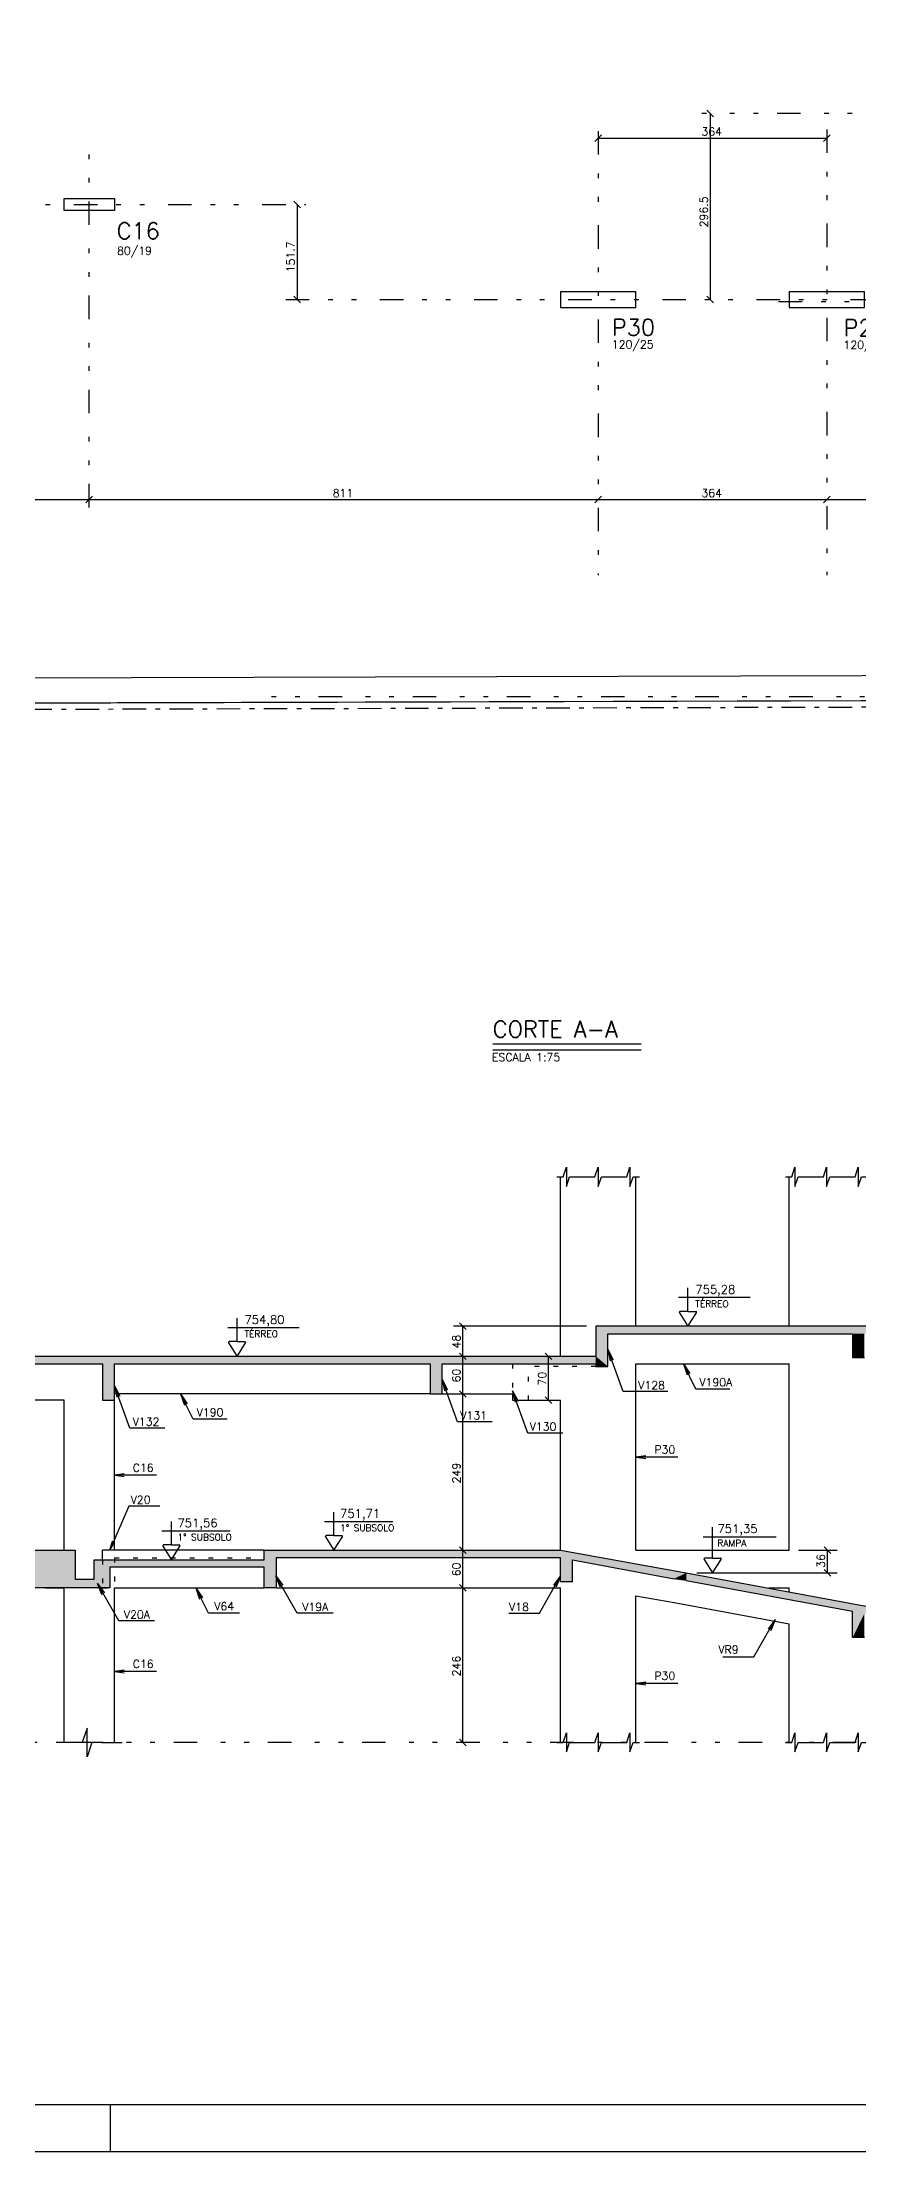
# Model space of a CAD drawing. Extents: x 33964 to 42889, y 0 to 6308.
# Drawn here: x 37020 to 38321, y 0 to 3361 of the extents above; entities that cross this region are included whole.
import ezdxf

# ---------------------------------------------------------------- set-up
doc = ezdxf.new("R2010")
doc.units = 0
doc.header["$LTSCALE"] = 75
doc.header["$MEASUREMENT"] = 0
for name, pattern in [('ESTILO_TQS_0002', [0.4, 0.1, -0.3]), ('ESTILO_TQS_0003', [1, 0.5, -0.2, 0.1, -0.2]), ('ESTILO_TQS_0004', [2, 0.5, -0.4, 0.1, -0.4, 0.1, -0.5])]:
    doc.linetypes.add(name, pattern=pattern)
doc.layers.get('0').update_dxf_attribs({"color": 3, "linetype": 'CONTINUOUS'})
for name, color, linetype in [('1', 2, 'CONTINUOUS'), ('204', 1, 'ESTILO_TQS_0003'), ('205', 1, 'ESTILO_TQS_0004'), ('210', 7, 'ESTILO_TQS_0002'), ('212', 3, 'CONTINUOUS'), ('213', 3, 'CONTINUOUS'), ('216', 3, 'CONTINUOUS'), ('220', 5, 'CONTINUOUS'), ('221', 1, 'CONTINUOUS'), ('222', 6, 'CONTINUOUS'), ('230', 3, 'CONTINUOUS'), ('231', 1, 'CONTINUOUS'), ('238', 2, 'CONTINUOUS'), ('249', 1, 'CONTINUOUS'), ('250', 1, 'CONTINUOUS'), ('253', 253, 'CONTINUOUS')]:
    doc.layers.add(name, color=color, linetype=linetype)
doc.styles.get("Standard").update_dxf_attribs({"font": 'ROMANS.SHX'})

# ---------------------------------------------------------------- blocks, each defined once
blk = doc.blocks.new('LINCOR', base_point=(162860.39586, 45821.60412))
blk.add_lwpolyline([(162860.39586, 45821.60412), (162860.729194, 45821.60412), (162860.89586, 45822.10412), (162860.89586, 45821.10412), (162861.062527, 45821.60412), (162861.39586, 45821.60412)])

msp = doc.modelspace()

# ---------------------------------------------------------------- linework, layer by layer
for p, q in [((37129.1, 0), (37129.1, 75)), ((42889.1, 0), (33964.1, 0))]:
    msp.add_line(p, q)
at = {"layer": '1'}
for p, q in [((37846.2, 1267.3), (37846.2, 1553.3)), ((37966.2, 1315.3), (37966.2, 1553.3)), ((38210.2, 1315.3), (38210.2, 1553.3)), ((37966.2, 958.3), (37966.2, 1255.3)), ((38210.2, 958.3), (38210.2, 1255.3)), ((37055.2, 958.3), (37055.2, 1197.3)), ((37135.2, 958.3), (37135.2, 1197.3)), ((37846.2, 958.3), (37846.2, 1197.3)), ((37055.2, 652.3), (37055.2, 898.3)), ((37135.2, 652.3), (37135.2, 898.3)), ((37846.2, 652.3), (37846.2, 898.3)), ((37966.2, 652.3), (37966.2, 885.9)), ((38210.2, 892), (38210.2, 898.3)), ((38210.2, 652.3), (38210.2, 841.2))]:
    msp.add_line(p, q, dxfattribs=at)
at = {"layer": '204'}
msp.add_lwpolyline([(35498.2, 2294.2), (40704.2, 2308.2), (40704.2, 3360.9)], dxfattribs=at)
at = {"layer": '205'}
for p, q in [((39428.4, 3247.3), (38071.3, 3247.3)), ((37095.2, 2619.7), (37095.2, 3205.8)), ((37906.2, 3219.3), (37906.2, 2511.7)), ((38270.2, 3222), (38270.2, 2511.7)), ((34820.6, 3102.5), (37440.4, 3102.5)), ((37408.2, 2950.8), (39789.4, 2950.8)), ((38193.5, 2947.8), (39331.1, 2947.8)), ((39898, 2317.8), (37359.8, 2317.8)), ((39367.2, 652.3), (36152.2, 652.3))]:
    msp.add_line(p, q, dxfattribs=at)
at = {"layer": '210'}
for p, q in [((37769.7, 1255.3), (37769.7, 1207.3)), ((37902.2, 1251.3), (37794.7, 1251.3)), ((37794.7, 1197.3), (37794.7, 1251.3)), ((37116.2, 943.3), (37116.2, 898.3)), ((37135.2, 946.3), (37135.2, 898.3)), ((37135.2, 946.3), (37373.7, 946.3)), ((37116.2, 898.3), (37135.2, 898.3))]:
    msp.add_line(p, q, dxfattribs=at)
at = {"layer": '216'}
for p, q in [((38079.2, 3252.6), (38089.8, 3242)), ((37900.9, 3202.9), (37911.5, 3213.5)), ((37900.9, 3202.9), (37911.5, 3213.5)), ((38264.9, 3202.9), (38275.5, 3213.5)), ((37420.9, 3107.8), (37431.5, 3097.2)), ((37420.9, 2956.1), (37431.5, 2945.5)), ((38079.2, 2956.1), (38089.8, 2945.5)), ((37089.9, 2627.1), (37100.5, 2637.7)), ((37900.9, 2627.1), (37911.5, 2637.7)), ((38264.9, 2627.1), (38275.5, 2637.7)), ((37695.5, 1310), (37684.9, 1320.6)), ((37695.5, 1262), (37684.9, 1272.6)), ((37832.2, 1262), (37821.6, 1272.6)), ((37695.5, 1202), (37684.9, 1212.6)), ((37832.2, 1192), (37821.6, 1202.6)), ((37695.5, 953), (37684.9, 963.6)), ((38276.8, 953), (38266.2, 963.6)), ((38276.8, 917), (38266.2, 927.6)), ((37695.5, 893), (37684.9, 903.6)), ((37695.5, 893), (37684.9, 903.6)), ((37695.5, 893), (37684.9, 903.6)), ((37695.5, 647), (37684.9, 657.6))]:
    msp.add_line(p, q, dxfattribs=at)
at = {"layer": '220'}
for p, q in [((36152.2, 2305.9), (40694.2, 2318.2)), ((37902.2, 1315.3), (37902.2, 1267.3)), ((39634.2, 1315.3), (37902.2, 1315.3)), ((37921.2, 1251.3), (37921.2, 1303.3)), ((37921.2, 1303.3), (38311.2, 1303.3)), ((38311.2, 1303.3), (38311.2, 1265.3)), ((37902.2, 1267.3), (36608.3, 1267.3)), ((36608.3, 1255.3), (37116.2, 1255.3)), ((37116.2, 1255.3), (37116.2, 1197.3)), ((37135.2, 1197.3), (37135.2, 1255.3)), ((37135.2, 1255.3), (37638.2, 1255.3)), ((37638.2, 1255.3), (37638.2, 1207.3)), ((37657.2, 1207.3), (37657.2, 1255.3)), ((37657.2, 1255.3), (37902.2, 1255.3)), ((37902.2, 1255.3), (37902.2, 1251.3)), ((37902.2, 1251.3), (37921.2, 1251.3)), ((38311.2, 1265.3), (38330.2, 1265.3)), ((37116.2, 1197.3), (37135.2, 1197.3)), ((37638.2, 1207.3), (37657.2, 1207.3)), ((37007.9, 958.3), (37072.9, 958.3)), ((37072.9, 958.3), (37072.9, 912.3)), ((37102.9, 912.3), (37102.9, 943.3)), ((37102.9, 943.3), (37373.7, 943.3)), ((37373.7, 943.3), (37373.7, 958.3)), ((37373.7, 958.3), (37392.7, 958.3)), ((37392.7, 958.3), (37846.2, 958.3)), ((37846.2, 946.3), (37392.7, 946.3)), ((37392.7, 946.3), (37392.7, 898.3)), ((37846.2, 958.3), (38046.2, 922.3)), ((37846.2, 908.3), (37846.2, 946.3)), ((37865.2, 943.3), (38027.2, 913)), ((37865.2, 908.3), (37865.2, 943.3)), ((37072.9, 912.3), (37102.9, 912.3)), ((37373.7, 931.3), (37127.9, 931.3)), ((37127.9, 931.3), (37127.9, 898.3)), ((37373.7, 898.3), (37373.7, 931.3)), ((37865.2, 908.3), (37846.2, 908.3)), ((38046.2, 910.1), (38027.2, 913)), ((38027.2, 913), (38027.2, 913)), ((38046.2, 922.3), (39087.2, 730.3)), ((38046.2, 910.1), (38311.2, 861.2)), ((38046.2, 910.1), (38046.2, 910.1)), ((37026.9, 898.3), (37007.9, 898.3)), ((37127.9, 898.3), (37025.5, 898.3)), ((37392.7, 898.3), (37373.7, 898.3)), ((38311.2, 819.1), (38311.2, 861.2)), ((38330.2, 819.1), (38311.2, 819.1))]:
    msp.add_line(p, q, dxfattribs=at)
for points in [[(35503.2, 2761.9), (35503.2, 2490.9), (36192.2, 2490.9), (36192.2, 2346), (40654.2, 2358.1), (40654.2, 3360.9)], [(40694.2, 3360.9), (40694.2, 2318.2), (36152.2, 2305.9), (36152.2, 2451)]]:
    msp.add_lwpolyline(points, dxfattribs=at)
at = {"layer": '221'}
for p, q in [((37738, 1755.4), (37974.2, 1755.4)), ((37158.2, 1028.5), (37127.9, 958.3)), ((37207.7, 1028.5), (37158.2, 1028.5)), ((37127.9, 958.3), (37132, 972.7)), ((37132, 972.7), (37127.9, 958.3)), ((37127.9, 958.3), (37135.6, 971.2)), ((37068.8, 652.3), (37045.8, 652.3)), ((37114.5, 652.3), (37147.7, 652.3))]:
    msp.add_line(p, q, dxfattribs=at)
for points in [[(37840.2, 1553.3), (37850.4, 1553.3), (37855.4, 1568.5), (37855.4, 1538), (37860.5, 1553.3), (37890.7, 1553.3), (37900.9, 1553.3), (37905.9, 1568.5), (37905.9, 1538), (37911, 1553.3), (37921.2, 1553.3), (37951.4, 1553.3), (37956.4, 1568.5), (37956.4, 1538), (37961.5, 1553.3), (37971.7, 1553.3)], [(38204.2, 1553.3), (38214.4, 1553.3), (38219.4, 1568.5), (38219.4, 1538), (38224.5, 1553.3), (38254.7, 1553.3), (38264.9, 1553.3), (38269.9, 1568.5), (38269.9, 1538), (38275, 1553.3), (38285.2, 1553.3), (38315.4, 1553.3), (38320.4, 1568.5), (38320.4, 1538), (38325.5, 1553.3), (38335.7, 1553.3)], [(38016.8, 1211.1), (37945.6, 1211.1), (37921.2, 1278.5), (37929.8, 1261.9), (37921.2, 1278.5), (37925.2, 1260.2)], [(38115.7, 1215.2), (38061.8, 1215.2), (38041.7, 1255.3), (38052.2, 1239.8), (38041.7, 1255.3), (38047.8, 1237.6)], [(37215.3, 1153.1), (37159.6, 1153.1), (37135.2, 1220.5), (37143.8, 1203.9), (37135.2, 1220.5), (37139.2, 1202.2)], [(37737.3, 1163.1), (37681.6, 1163.1), (37657.2, 1230.5), (37665.8, 1213.9), (37657.2, 1230.5), (37661.2, 1212.2)], [(37849.8, 1145.1), (37794, 1145.1), (37769.7, 1212.6), (37778.3, 1195.9), (37769.7, 1212.6), (37773.7, 1194.2)], [(37314.7, 1167.2), (37260.9, 1167.2), (37240.7, 1207.3), (37251.3, 1191.8), (37240.7, 1207.3), (37246.9, 1189.6)], [(37484, 858.2), (37426.3, 858.2), (37392.3, 917.5), (37399.5, 900.1), (37392.3, 917.5), (37403.7, 902.6)], [(37763.5, 858.2), (37812.3, 858.2), (37846.2, 917.5), (37839.1, 900.1), (37846.2, 917.5), (37834.8, 902.6)], [(37199.2, 845.9), (37142, 845.9), (37108.1, 905.2), (37115.2, 887.8), (37108.1, 905.2), (37119.4, 890.3)], [(37334.5, 858.2), (37284.9, 858.2), (37264.8, 898.3), (37275.3, 882.8), (37264.8, 898.3), (37270.9, 880.6)], [(38104.6, 788.5), (38154.1, 788.5), (38188.1, 847.8), (38181, 830.5), (38188.1, 847.8), (38176.7, 832.9)], [(37840.2, 652.3), (37850.4, 652.3), (37855.4, 667.5), (37855.4, 637), (37860.5, 652.3), (37890.7, 652.3), (37900.9, 652.3), (37905.9, 667.5), (37905.9, 637), (37911, 652.3), (37921.2, 652.3), (37951.4, 652.3), (37956.4, 667.5), (37956.4, 637), (37961.5, 652.3), (37971.7, 652.3)], [(38204.2, 652.3), (38214.4, 652.3), (38219.4, 667.5), (38219.4, 637), (38224.5, 652.3), (38254.7, 652.3), (38264.9, 652.3), (38269.9, 667.5), (38269.9, 637), (38275, 652.3), (38285.2, 652.3), (38315.4, 652.3), (38320.4, 667.5), (38320.4, 637), (38325.5, 652.3), (38335.7, 652.3)]]:
    msp.add_lwpolyline(points, dxfattribs=at)
at = {"layer": '222'}
for p, q in [((37738, 1765.4), (37974.2, 1765.4)), ((42814.1, 75), (34151.6, 75))]:
    msp.add_line(p, q, dxfattribs=at)
for points in [[(37055.2, 3112), (37135.2, 3112), (37135.2, 3093), (37055.2, 3093), (37055.2, 3112)], [(37846.2, 2963.3), (37846.2, 2938.3), (37966.2, 2938.3), (37966.2, 2963.3), (37846.2, 2963.3)], [(38210.2, 2963.3), (38210.2, 2938.3), (38330.2, 2938.3), (38330.2, 2963.3), (38210.2, 2963.3)]]:
    msp.add_lwpolyline(points, dxfattribs=at)
at = {"layer": '230'}
for p, q in [((37966.2, 1255.3), (38210.2, 1255.3)), ((37055.2, 1197.3), (36534.2, 1197.3)), ((37638.2, 1207.3), (37135.2, 1207.3)), ((37657.2, 1207.3), (37769.7, 1207.3)), ((37769.7, 1207.3), (37769.7, 1197.3)), ((37769.7, 1197.3), (37846.2, 1197.3)), ((37373.7, 958.3), (37116.2, 958.3)), ((37116.2, 943.3), (37116.2, 958.3)), ((37966.2, 958.3), (38210.2, 958.3)), ((37025.2, 898.3), (37055.2, 898.3)), ((37135.2, 898.3), (37373.7, 898.3)), ((37392.7, 898.3), (37846.2, 898.3)), ((37966.2, 885.9), (38027.2, 874.9)), ((38027.2, 874.9), (38210.2, 841.2)), ((38178.1, 898.3), (38210.2, 898.3))]:
    msp.add_line(p, q, dxfattribs=at)
at = {"layer": '231'}
for p, q in [((38034, 1361.3), (38148, 1361.3)), ((38049, 1338.8), (38049, 1376.3)), ((37315.7, 1313.3), (37429.7, 1313.3)), ((37330.7, 1290.8), (37330.7, 1328.3)), ((38035.5, 1336.7), (38049, 1315.3)), ((38049, 1338.8), (38036.6, 1338.8)), ((38049, 1338.8), (38061.4, 1338.8)), ((38049, 1315.3), (38062.6, 1336.7)), ((37317.2, 1288.7), (37330.7, 1267.3)), ((37330.7, 1290.8), (37318.3, 1290.8)), ((37330.7, 1290.8), (37343.1, 1290.8)), ((37330.7, 1267.3), (37344.3, 1288.7)), ((37485, 981.8), (37485, 1019.3)), ((37211, 989.3), (37319.7, 989.3)), ((37226, 966.8), (37226, 1004.3)), ((37470, 1004.3), (37578.7, 1004.3)), ((37471.5, 979.7), (37485, 958.3)), ((37485, 981.8), (37472.6, 981.8)), ((37485, 981.8), (37497.4, 981.8)), ((37485, 958.3), (37498.6, 979.7)), ((38073.3, 980), (38189.4, 980)), ((38088.3, 946.5), (38088.3, 995)), ((37212.5, 964.7), (37226, 943.3)), ((37226, 966.8), (37213.6, 966.8)), ((37226, 943.3), (37239.6, 964.7)), ((37226.1, 966.8), (37238.5, 966.8)), ((38074.8, 943.7), (38088.3, 922.3)), ((38088.3, 945.8), (38075.9, 945.8)), ((38088.3, 945.8), (38100.7, 945.8)), ((38088.3, 922.3), (38101.9, 943.7))]:
    msp.add_line(p, q, dxfattribs=at)
for centre, start, end in [((38036.6, 1337.4), 90, 212.377), ((38061.4, 1337.4), 327.6277, 90), ((37318.3, 1289.4), 90, 212.377), ((37343.1, 1289.4), 327.6277, 90), ((37472.6, 980.4), 90, 212.377), ((37497.4, 980.4), 327.6277, 90), ((37213.6, 965.4), 90, 212.377), ((37238.5, 965.4), 327.6277, 90), ((38075.9, 944.4), 90, 212.377), ((38100.7, 944.4), 327.6277, 90)]:
    msp.add_arc(centre, 1.36, start, end, dxfattribs=at)
at = {"layer": '249'}
for points in [[(37202.1, 1077.8), (37135.2, 1077.8), (37150.9, 1079.9), (37135.2, 1077.8), (37150.9, 1075.7)], [(38033.1, 1106.8), (37966.2, 1106.8), (37981.9, 1108.9), (37966.2, 1106.8), (37981.9, 1104.7)], [(37202.1, 765.3), (37135.2, 765.3), (37150.9, 767.4), (37135.2, 765.3), (37150.9, 763.2)], [(38033.1, 746.3), (37966.2, 746.3), (37981.9, 748.4), (37966.2, 746.3), (37981.9, 744.2)]]:
    msp.add_lwpolyline(points, dxfattribs=at)
at = {"layer": '250'}
for p, q in [((38084.5, 3247.3), (38084.5, 2950.8)), ((37906.2, 3208.2), (38270.2, 3208.2)), ((37426.2, 3102.5), (37426.2, 2950.8)), ((36494.2, 2632.4), (37095.2, 2632.4)), ((37095.2, 2632.4), (37906.2, 2632.4)), ((37906.2, 2632.4), (38270.2, 2632.4)), ((38270.2, 2632.4), (38675.2, 2632.4)), ((37887.2, 1315.3), (37675.3, 1315.3)), ((37690.2, 1267.3), (37690.2, 1315.3)), ((37690.2, 1207.3), (37690.2, 1267.3)), ((37826.9, 1197.3), (37826.9, 1267.3)), ((37690.2, 958.3), (37690.2, 1207.3)), ((37690.2, 898.3), (37690.2, 958.3)), ((38225.2, 958.3), (38286.5, 958.3)), ((38271.5, 923), (38271.5, 958.3)), ((38063.2, 922.3), (38286.5, 922.3)), ((37690.2, 652.3), (37690.2, 898.3))]:
    msp.add_line(p, q, dxfattribs=at)
at = {"layer": '253'}
for points in [[(39634.2, 1315.3), (37902.2, 1315.3), (37921.2, 1303.3)], [(37902.2, 1267.3), (37921.2, 1251.3), (37902.2, 1315.3)], [(37921.2, 1251.3), (37921.2, 1303.3), (37902.2, 1315.3)], [(39634.2, 1315.3), (37921.2, 1303.3), (38311.2, 1303.3)], [(39634.2, 1315.3), (38311.2, 1303.3), (38330.2, 1303.3)], [(38311.2, 1303.3), (38311.2, 1265.3), (38330.2, 1265.3)], [(38311.2, 1303.3), (38330.2, 1265.3), (38330.2, 1303.3)], [(36589.3, 1255.3), (37116.2, 1255.3), (36608.3, 1267.3)], [(36608.3, 1267.3), (37116.2, 1255.3), (37902.2, 1267.3)], [(37116.2, 1255.3), (37135.2, 1255.3), (37902.2, 1267.3)], [(37116.2, 1197.3), (37135.2, 1197.3), (37116.2, 1255.3)], [(37135.2, 1197.3), (37135.2, 1255.3), (37116.2, 1255.3)], [(37902.2, 1267.3), (37135.2, 1255.3), (37638.2, 1255.3)], [(37638.2, 1255.3), (37657.2, 1255.3), (37902.2, 1267.3)], [(37638.2, 1207.3), (37657.2, 1207.3), (37638.2, 1255.3)], [(37657.2, 1207.3), (37657.2, 1255.3), (37638.2, 1255.3)], [(37657.2, 1255.3), (37902.2, 1255.3), (37902.2, 1267.3)], [(37902.2, 1255.3), (37902.2, 1251.3), (37902.2, 1267.3)], [(37902.2, 1251.3), (37921.2, 1251.3), (37902.2, 1267.3)], [(37007.9, 958.3), (37072.9, 912.3), (37007.9, 898.3)], [(37072.9, 912.3), (37007.9, 958.3), (37072.9, 958.3)], [(37127.9, 898.3), (37102.9, 912.3), (37102.9, 943.3)], [(37127.9, 931.3), (37102.9, 943.3), (37373.7, 943.3)], [(37127.9, 898.3), (37102.9, 943.3), (37127.9, 931.3)], [(37127.9, 931.3), (37373.7, 943.3), (37373.7, 931.3)], [(37373.7, 958.3), (37392.7, 898.3), (37373.7, 943.3)], [(37373.7, 958.3), (37392.7, 946.3), (37392.7, 898.3)], [(37846.2, 958.3), (37392.7, 946.3), (37373.7, 958.3)], [(37373.7, 931.3), (37373.7, 943.3), (37373.7, 898.3)], [(37373.7, 943.3), (37392.7, 898.3), (37373.7, 898.3)], [(37846.2, 958.3), (37846.2, 946.3), (37392.7, 946.3)], [(37846.2, 958.3), (37865.2, 943.3), (38046.2, 922.3)], [(37846.2, 908.3), (37865.2, 908.3), (37846.2, 958.3)], [(37865.2, 908.3), (37865.2, 943.3), (37846.2, 958.3)], [(37865.2, 943.3), (38027.2, 913), (38046.2, 922.3)], [(37007.9, 898.3), (37072.9, 912.3), (37127.9, 898.3)], [(37072.9, 912.3), (37102.9, 912.3), (37127.9, 898.3)], [(38046.2, 922.3), (38027.2, 913), (38027.2, 913)], [(38027.2, 913), (38046.2, 910.1), (38046.2, 922.3)], [(38046.2, 922.3), (38046.2, 910.1), (39087.2, 730.3)], [(38046.2, 922.3), (38046.2, 910.1), (38046.2, 910.1)], [(38046.2, 910.1), (38311.2, 861.2), (39087.2, 730.3)], [(38311.2, 861.2), (38330.2, 857.7), (39087.2, 730.3)], [(38311.2, 861.2), (38311.2, 819.1), (38330.2, 857.7)], [(38311.2, 819.1), (38330.2, 819.1), (38330.2, 857.7)]]:
    msp.add_solid(points, dxfattribs=at)

# ---------------------------------------------------------------- block references
at = {"layer": '221', "xscale": 45.74227800000001, "yscale": 45.74227800000001, "rotation": 180}
msp.add_blockref('LINCOR', (37114.5, 652.3), dxfattribs=at)

# ---------------------------------------------------------------- texts
for s, p in [('755,28', (38060.8, 1367.1)), ('754,80', (37342.5, 1319.1)), ('751,56', (37235.8, 995.1)), ('751,71', (37494.8, 1010.1)), ('751,35', (38096.1, 985.9))]:
    msp.add_text(s, height=13.5).set_placement(p)
at = {"layer": '212'}
for s, p in [('ESCALA 1:75', (37736.7, 1737.5)), ('V128', (37969.7, 1214.8)), ('V190A', (38067.2, 1219.7)), ('V190', (37266.3, 1171.7)), ('V131', (37686.3, 1166.8)), ('V132', (37164.3, 1156.8)), ('V130', (37796.8, 1148.9)), ('V20', (37161.1, 1032.5)), ('V64', (37294.3, 862.7)), ('V19A', (37434.5, 861.8)), ('V18', (37763.8, 861.8)), ('V20A', (37150.3, 849.5)), ('VR9', (38097.4, 793.8))]:
    msp.add_text(s, height=12.75, dxfattribs=at).set_placement(p)
at = {"layer": '213'}
for s, p in [('80/19', (37139.4, 3022.2)), ('120/25', (37927.7, 2873)), ('120/25', (38296.8, 2872.4))]:
    msp.add_text(s, height=12.75, dxfattribs=at).set_placement(p)
at = {"layer": '216'}
for s, p in [('364', (38070.4, 3212)), ('811', (37482.9, 2636.2)), ('364', (38070.4, 2636.2)), ('P30', (37995.4, 1112.4)), ('C16', (37164.4, 1083.4)), ('C16', (37164.4, 770.9)), ('P30', (37995.4, 751.9))]:
    msp.add_text(s, height=12.75, dxfattribs=at).set_placement(p)
for s, p in [('296.5', (38080.6, 3065.9)), ('151.7', (37422.4, 2994.4)), ('48', (37686.4, 1279.8)), ('60', (37686.4, 1225.8)), ('70', (37823, 1220.8)), ('249', (37686.4, 1064.9)), ('36', (38267.1, 930.3)), ('60', (37686.4, 916.8)), ('246', (37686.4, 757.4))]:
    msp.add_text(s, height=12.75, rotation=90, dxfattribs=at).set_placement(p)
at = {"layer": '220'}
for s, p in [('C16', (37138.9, 3047.2)), ('P30', (37927.9, 2893.4)), ('P26', (38297, 2892.8))]:
    msp.add_text(s, height=26.25, dxfattribs=at).set_placement(p)
at = {"layer": '222'}
msp.add_text('CORTE A-A', height=26.25, dxfattribs=at).set_placement((37738, 1775.4))
at = {"layer": '238'}
for s, p in [('TÉRREO', (38060.8, 1345.8)), ('TÉRREO', (37342.5, 1297.8)), ('1%%d SUBSOLO', (37235.8, 973.8)), ('1%%d SUBSOLO', (37494.8, 988.8)), ('RAMPA', (38096.1, 964.5))]:
    msp.add_text(s, height=10.5, dxfattribs=at).set_placement(p)

doc.saveas('drawing.dxf')
